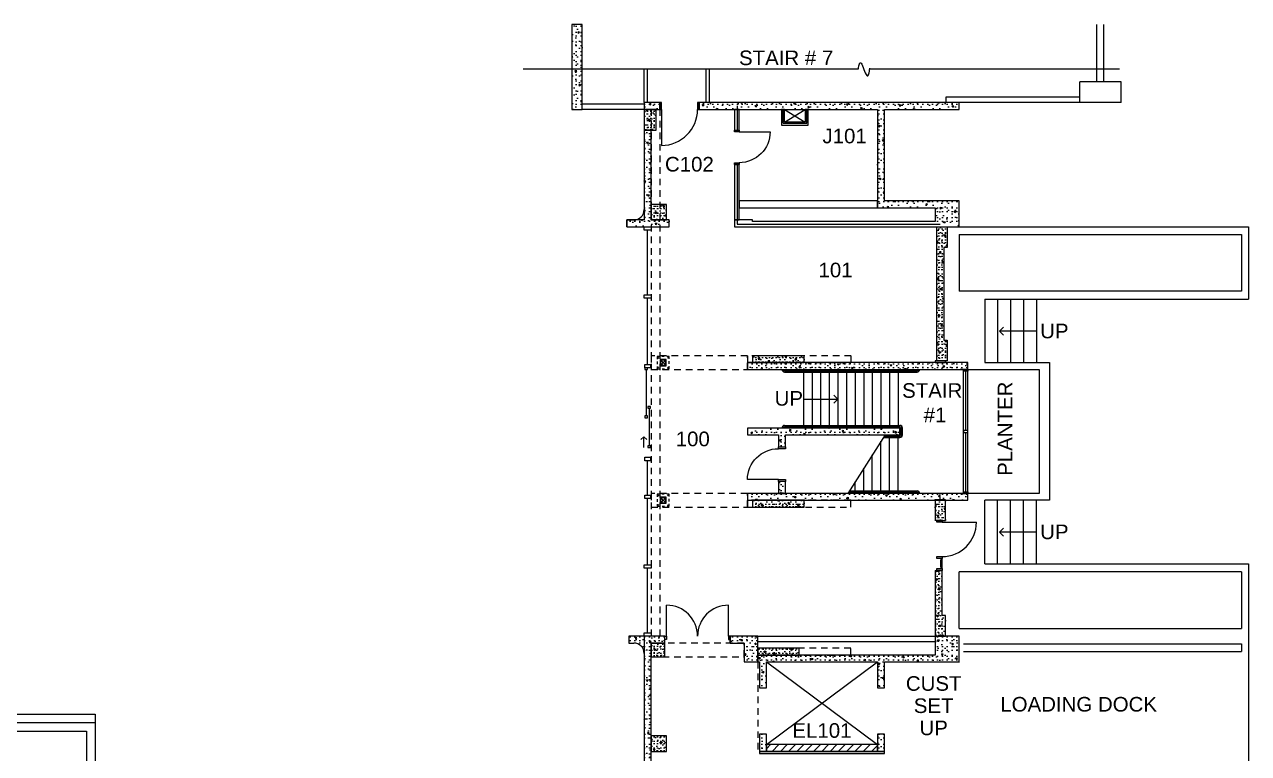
# Model space of a CAD drawing. Header units: inches. Extents: x -627 to 1864, y -404 to 1367.
# Drawn here: x 442 to 1864, y 519 to 1367 of the extents above; entities that cross this region are included whole.
import ezdxf

# ---------------------------------------------------------------- set-up
doc = ezdxf.new("R2010")
doc.units = ezdxf.units.IN
doc.header["$MEASUREMENT"] = 0
doc.linetypes.add('DASHED 2', pattern=[13.44, 7.68, -5.76])
doc.linetypes.add('HIDDEN', pattern=[5.76, 2.88, -2.88])
for name, color, linetype in [('A-DOOR', 4, 'Continuous'), ('A-FILL-RATINGS', 7, 'Continuous'), ('A-GLAZ', 3, 'Continuous'), ('A-PFLR-HRAL', 4, 'Continuous'), ('A-PFLR-NOTE', 3, 'Continuous'), ('A-PFLR-STRS', 4, 'Continuous'), ('A-ROOF-OTLN', 6, 'Continuous'), ('A-WALL', 5, 'Continuous'), ('A-WALL-JAMB', 6, 'Continuous'), ('A-WALL-PATT', 1, 'Continuous'), ('S-COLS', 6, 'Continuous')]:
    doc.layers.add(name, color=color, linetype=linetype)
doc.styles.add('Arial', font='ARIAL.TTF')
doc.linetypes.add('2 HR RATED', pattern='A,0,[2,BI-11.Shx,S=0.091429,R=0,X=0,Y=0],-14.4,0', length=14.4)
pattern_1 = [(45, (0, 0), (-14.4655, 14.4655), [1.9685, -9.84252]), (45, (-3.057, 11.409), (-14.4655, 14.4655), [1.9685, -9.84252]), (105, (0, 0), (19.76023, 5.29474), [1.9685, -9.84252]), (105, (8.352, 8.352), (19.76023, 5.29474), [1.9685, -9.84252]), (165, (1.392, 1.392), (5.29474, 19.76023), [1.9685, -9.84252]), (165, (9.744, 9.744), (5.29474, 19.76023), [1.9685, -9.84252]), (45, (-1.392, 1.392), (-2.783885, 2.783885), [0, -3.937008, 0, -5.905512]), (90, (-3e-16, 2.784), (-3.937008, 0), [0, -2.952756, 0, -4.92126])]
pattern_2 = [(45, (0, 0), (-20.8303, 20.8303), [1.84252, -15.16535]), (45, (-4.402, 16.428), (-20.8303, 20.8303), [1.84252, -15.16535]), (105, (0, 0), (28.45473, 7.62442), [1.84252, -15.16535]), (105, (12.026, 12.026), (28.45473, 7.62442), [1.84252, -15.16535]), (165, (1.303, 1.303), (7.62442, 28.45473), [1.84252, -15.16535]), (165, (13.33, 13.33), (7.62442, 28.45473), [1.84252, -15.16535]), (45, (-2.0044, 2.0044), (-4.008794, 4.008794), [0, -5.669291, 0, -8.503937]), (90, (-3e-16, 4.009), (-5.669291, 0), [0, -4.251969, 0, -7.086614])]
pattern_3 = [(45, (0, 0), (-6.681324, 6.681324), []), (45, (-1.336, 1.336), (-6.681324, 6.681324), []), (45, (-2.673, 2.673), (-6.681324, 6.681324), [])]

# ---------------------------------------------------------------- blocks, each defined once
blk = doc.blocks.new('D1 Metal_236')
at = {"color": 0, "linetype": 'ByBlock'}
for p, q in [((18, 0), (18, 36)), ((-18, 0), (-20, 0)), ((-20, 0), (-20, -5.25)), ((-18, -5.25), (-18, 0)), ((20, 0), (18, 0)), ((18, 0), (18, -5.25)), ((20, -5.25), (20, 0)), ((-20, -5.25), (-18, -5.25)), ((18, -5.25), (20, -5.25))]:
    blk.add_line(p, q, dxfattribs=at)
blk.add_arc((18, 0), 36, 90, 180, dxfattribs=at)
blk = doc.blocks.new('D2 Metal_370')
at = {"color": 0, "linetype": 'ByBlock'}
for p, q in [((-36, 0), (-36, 36)), ((36, 0), (36, 36)), ((-38, 0), (-36, 0)), ((-38, -4), (-38, 0)), ((-36, 0), (-36, -4)), ((38, 0), (36, 0)), ((36, 0), (36, -4)), ((38, -4), (38, 0)), ((-36, -4), (-38, -4)), ((36, -4), (38, -4))]:
    blk.add_line(p, q, dxfattribs=at)
for centre, start, end in [((-36, 0), 0, 90), ((36, 0), 90, 180)]:
    blk.add_arc(centre, 36, start, end, dxfattribs=at)
blk = doc.blocks.new('D1 Metal_235')
at = {"color": 0, "linetype": 'ByBlock'}
for p, q in [((21, 0), (21, 42)), ((-21, 0), (-23, 0)), ((-23, 0), (-23, -8)), ((-21, -8), (-21, 0)), ((23, 0), (21, 0)), ((21, 0), (21, -8)), ((23, -8), (23, 0)), ((-23, -8), (-21, -8)), ((21, -8), (23, -8))]:
    blk.add_line(p, q, dxfattribs=at)
blk.add_arc((21, 0), 42, 90, 180, dxfattribs=at)
blk = doc.blocks.new('D1 Metal_343')
at = {"color": 0, "linetype": 'ByBlock'}
for p, q in [((18, 0), (18, 36)), ((-18, 0), (-20, 0)), ((-20, 0), (-20, -8)), ((-18, -8), (-18, 0)), ((20, 0), (18, 0)), ((18, 0), (18, -8)), ((20, -8), (20, 0)), ((-20, -8), (-18, -8)), ((18, -8), (20, -8))]:
    blk.add_line(p, q, dxfattribs=at)
blk.add_arc((18, 0), 36, 90, 180, dxfattribs=at)

msp = doc.modelspace()

# ---------------------------------------------------------------- hatches: boundary and pattern name
at = {"layer": 'A-WALL-PATT'}
h = msp.add_hatch(dxfattribs=at)
h.set_pattern_fill('LIGHTWEIGHT_CONCRETE', color=256, style=0, pattern_type=2)
h.set_pattern_definition(pattern_2)
h.paths.add_polyline_path([(1089.7, 1267.8), (1089.7, 1366.5), (1077.7, 1366.5), (1077.7, 1267.8)], flags=0)
h = msp.add_hatch(dxfattribs=at)
h.set_pattern_fill('LIGHTWEIGHT_CONCRETE', color=256, style=0, pattern_type=2)
h.set_pattern_definition(pattern_2)
h.paths.add_polyline_path([(1161.7, 1267.8), (1179.7, 1267.8), (1179.7, 1275.8), (1161.7, 1275.8)], flags=0)
h = msp.add_hatch(dxfattribs=at)
h.set_pattern_fill('STRUCTURAL_CONCRETE', color=256, style=0, pattern_type=2)
h.set_pattern_definition(pattern_1)
h.paths.add_polyline_path([(1175.7, 1267.8), (1161.7, 1267.8), (1161.7, 1243.8), (1175.7, 1243.8)], flags=0)
h = msp.add_hatch(dxfattribs=at)
h.set_pattern_fill('LIGHTWEIGHT_CONCRETE', color=256, style=0, pattern_type=2)
h.set_pattern_definition(pattern_2)
h.paths.add_polyline_path([(1225.7, 1267.8), (1527.7, 1267.8), (1527.7, 1275.8), (1225.7, 1275.8)], flags=0)
h = msp.add_hatch(dxfattribs=at)
h.set_pattern_fill('LIGHTWEIGHT_CONCRETE', color=256, style=0, pattern_type=2)
h.set_pattern_definition(pattern_2)
h.paths.add_polyline_path([(1432.7, 1267.8), (1432.7, 1153.3), (1440.7, 1161.3), (1440.7, 1267.8)], flags=0)
h = msp.add_hatch(dxfattribs=at)
h.set_pattern_fill('LIGHTWEIGHT_CONCRETE', color=256, style=0, pattern_type=2)
h.set_pattern_definition(pattern_2)
h.paths.add_polyline_path([(1169.7, 1139.3), (1169.7, 1243.8), (1161.7, 1243.8), (1161.7, 1139.3)], flags=0)
h = msp.add_hatch(dxfattribs=at)
h.set_pattern_fill('STRUCTURAL_CONCRETE', color=256, style=0, pattern_type=2)
h.set_pattern_definition(pattern_1)
h.paths.add_polyline_path([(1169.7, 1157.3), (1169.7, 1139.3), (1187.7, 1139.3), (1187.7, 1157.3)], flags=0)
h = msp.add_hatch(dxfattribs=at)
h.set_pattern_fill('LIGHTWEIGHT_CONCRETE', color=256, style=0, pattern_type=2)
h.set_pattern_definition(pattern_2)
h.paths.add_polyline_path([(1432.7, 1153.3), (1499.7, 1153.3), (1527.7, 1161.3), (1440.7, 1161.3)], flags=0)
h = msp.add_hatch(dxfattribs=at)
h.set_pattern_fill('LIGHTWEIGHT_CONCRETE', color=256, style=0, pattern_type=2)
h.set_pattern_definition(pattern_2)
h.paths.add_polyline_path([(1499.7, 1153.3), (1499.7, 1137.3), (1527.7, 1131.3), (1527.7, 1161.3)], flags=0)
h = msp.add_hatch(dxfattribs=at)
h.set_pattern_fill('LIGHTWEIGHT_CONCRETE', color=256, style=0, pattern_type=2)
h.set_pattern_definition(pattern_2)
h.paths.add_polyline_path([(1141.7, 1131.3), (1169.7, 1131.3), (1169.7, 1139.3), (1141.7, 1139.3)], flags=0)
h = msp.add_hatch(dxfattribs=at)
h.set_pattern_fill('LIGHTWEIGHT_CONCRETE', color=256, style=0, pattern_type=2)
h.set_pattern_definition(pattern_2)
h.paths.add_polyline_path([(1169.7, 1131.3), (1190.7, 1131.3), (1190.7, 1139.3), (1169.7, 1139.3)], flags=0)
h = msp.add_hatch(dxfattribs=at)
h.set_pattern_fill('STRUCTURAL_CONCRETE', color=256, style=0, pattern_type=2)
h.set_pattern_definition(pattern_1)
h.paths.add_polyline_path([(1501.7, 1131.3), (1501.7, 975.3), (1513.7, 975.3), (1513.7, 998.5), (1509.7, 999.3), (1509.7, 1107.3), (1513.7, 1107.3), (1513.7, 1131.3)], flags=0)
h = msp.add_hatch(dxfattribs=at)
h.set_pattern_fill('STRUCTURAL_CONCRETE', color=256, style=0, pattern_type=2)
h.set_pattern_definition(pattern_1)
h.paths.add_polyline_path([(1287.7, 973.3), (1347.7, 973.3), (1347.7, 981.3), (1287.7, 981.3)], flags=0)
h = msp.add_hatch(dxfattribs=at)
h.set_pattern_fill('LIGHTWEIGHT_CONCRETE', color=256, style=0, pattern_type=2)
h.set_pattern_definition(pattern_2)
h.paths.add_polyline_path([(1281.7, 965.3), (1537.7, 965.3), (1537.7, 973.3), (1281.7, 973.3)], flags=0)
h = msp.add_hatch(dxfattribs=at)
h.set_pattern_fill('LIGHTWEIGHT_CONCRETE', color=256, style=0, pattern_type=2)
h.set_pattern_definition(pattern_2)
h.paths.add_polyline_path([(1281.7, 889.3), (1458.7, 889.3), (1458.7, 897.3), (1281.7, 897.3)], flags=0)
h = msp.add_hatch(dxfattribs=at)
h.set_pattern_fill('LIGHTWEIGHT_CONCRETE', color=256, style=0, pattern_type=2)
h.set_pattern_definition(pattern_2)
h.paths.add_polyline_path([(1325.7, 889.3), (1317.7, 889.3), (1317.7, 875.3), (1325.7, 875.3)], flags=0)
h = msp.add_hatch(dxfattribs=at)
h.set_pattern_fill('LIGHTWEIGHT_CONCRETE', color=256, style=0, pattern_type=2)
h.set_pattern_definition(pattern_2)
h.paths.add_polyline_path([(1325.7, 835.4), (1317.7, 835.4), (1317.7, 821.3), (1325.7, 821.3)], flags=0)
h = msp.add_hatch(dxfattribs=at)
h.set_pattern_fill('LIGHTWEIGHT_CONCRETE', color=256, style=0, pattern_type=2)
h.set_pattern_definition(pattern_2)
h.paths.add_polyline_path([(1281.7, 813.3), (1537.7, 813.3), (1537.7, 821.3), (1281.7, 821.3)], flags=0)
h = msp.add_hatch(dxfattribs=at)
h.set_pattern_fill('STRUCTURAL_CONCRETE', color=256, style=0, pattern_type=2)
h.set_pattern_definition(pattern_1)
h.paths.add_polyline_path([(1287.7, 805.3), (1347.7, 805.3), (1347.7, 813.3), (1287.7, 813.3)], flags=0)
h = msp.add_hatch(dxfattribs=at)
h.set_pattern_fill('STRUCTURAL_CONCRETE', color=256, style=0, pattern_type=2)
h.set_pattern_definition(pattern_1)
h.paths.add_polyline_path([(1499.7, 813.8), (1499.7, 789.8), (1507.7, 789.8), (1511.7, 789.8), (1511.7, 813.8)], flags=0)
h = msp.add_hatch(dxfattribs=at)
h.set_pattern_fill('STRUCTURAL_CONCRETE', color=256, style=0, pattern_type=2)
h.set_pattern_definition(pattern_1)
h.paths.add_polyline_path([(1499.7, 731.8), (1499.7, 655.3), (1511.7, 655.3), (1511.7, 678.5), (1507.7, 679.3), (1507.7, 731.8)], flags=0)
h = msp.add_hatch(dxfattribs=at)
h.set_pattern_fill('LIGHTWEIGHT_CONCRETE', color=256, style=0, pattern_type=2)
h.set_pattern_definition(pattern_2)
h.paths.add_polyline_path([(1161.7, 635.3, 0.414214), (1149.7, 647.3), (1143.7, 647.3), (1143.7, 655.3), (1161.7, 655.3)], flags=0)
h = msp.add_hatch(dxfattribs=at)
h.set_pattern_fill('LIGHTWEIGHT_CONCRETE', color=256, style=0, pattern_type=2)
h.set_pattern_definition(pattern_2)
h.paths.add_polyline_path([(1161.7, 452.5), (1169.7, 452.5), (1169.7, 647.3), (1161.7, 655.3)], flags=0)
h = msp.add_hatch(dxfattribs=at)
h.set_pattern_fill('LIGHTWEIGHT_CONCRETE', color=256, style=0, pattern_type=2)
h.set_pattern_definition(pattern_2)
h.paths.add_polyline_path([(1169.7, 647.3), (1185.7, 647.3), (1185.7, 655.3), (1161.7, 655.3)], flags=0)
h = msp.add_hatch(dxfattribs=at)
h.set_pattern_fill('LIGHTWEIGHT_CONCRETE', color=256, style=0, pattern_type=2)
h.set_pattern_definition(pattern_2)
h.paths.add_polyline_path([(1261.7, 647.3), (1277.7, 647.3), (1293.7, 655.3), (1261.7, 655.3)], flags=0)
h = msp.add_hatch(dxfattribs=at)
h.set_pattern_fill('LIGHTWEIGHT_CONCRETE', color=256, style=0, pattern_type=2)
h.set_pattern_definition(pattern_2)
h.paths.add_polyline_path([(1277.7, 647.3), (1277.7, 625.3), (1293.7, 625.3), (1293.7, 655.3)], flags=0)
h = msp.add_hatch(dxfattribs=at)
h.set_pattern_fill('LIGHTWEIGHT_CONCRETE', color=256, style=0, pattern_type=2)
h.set_pattern_definition(pattern_2)
h.paths.add_polyline_path([(1499.7, 655.3), (1499.7, 633.3), (1527.7, 625.3), (1527.7, 655.3)], flags=0)
h = msp.add_hatch(dxfattribs=at)
h.set_pattern_fill('STRUCTURAL_CONCRETE', color=256, style=0, pattern_type=2)
h.set_pattern_definition(pattern_1)
h.paths.add_polyline_path([(1169.7, 647.3), (1169.7, 631.3), (1185.7, 631.3), (1185.7, 647.3)], flags=0)
h = msp.add_hatch(dxfattribs=at)
h.set_pattern_fill('STRUCTURAL_CONCRETE', color=256, style=0, pattern_type=2)
h.set_pattern_definition(pattern_1)
h.paths.add_polyline_path([(1293.7, 633.3), (1341.7, 633.3), (1341.7, 641.3), (1293.7, 641.3)], flags=0)
h = msp.add_hatch(dxfattribs=at)
h.set_pattern_fill('LIGHTWEIGHT_CONCRETE', color=256, style=0, pattern_type=2)
h.set_pattern_definition(pattern_2)
h.paths.add_polyline_path([(1293.7, 625.3), (1527.7, 625.3), (1499.7, 633.3), (1293.7, 633.3)], flags=0)
h = msp.add_hatch(dxfattribs=at)
h.set_pattern_fill('LIGHTWEIGHT_CONCRETE', color=256, style=0, pattern_type=2)
h.set_pattern_definition(pattern_2)
h.paths.add_polyline_path([(1295.7, 625.3), (1295.7, 595.3), (1303.7, 595.3), (1303.7, 625.3)], flags=0)
h = msp.add_hatch(dxfattribs=at)
h.set_pattern_fill('LIGHTWEIGHT_CONCRETE', color=256, style=0, pattern_type=2)
h.set_pattern_definition(pattern_2)
h.paths.add_polyline_path([(1440.7, 595.3), (1440.7, 625.3), (1432.7, 625.3), (1432.7, 595.3)], flags=0)
h = msp.add_hatch(dxfattribs=at)
h.set_pattern_fill('LIGHTWEIGHT_CONCRETE', color=256, style=0, pattern_type=2)
h.set_pattern_definition(pattern_2)
h.paths.add_polyline_path([(1295.7, 541.3), (1295.7, 521.3), (1303.7, 521.3), (1303.7, 541.3)], flags=0)
h = msp.add_hatch(dxfattribs=at)
h.set_pattern_fill('LIGHTWEIGHT_CONCRETE', color=256, style=0, pattern_type=2)
h.set_pattern_definition(pattern_2)
h.paths.add_polyline_path([(1440.7, 521.3), (1440.7, 541.3), (1432.7, 541.3), (1432.7, 521.3)], flags=0)
h = msp.add_hatch(dxfattribs=at)
h.set_pattern_fill('STRUCTURAL_CONCRETE', color=256, style=0, pattern_type=2)
h.set_pattern_definition(pattern_1)
h.paths.add_polyline_path([(1169.7, 539.3), (1169.7, 521.3), (1187.7, 521.3), (1187.7, 539.3)], flags=0)
h = msp.add_hatch(dxfattribs=at)
h.set_pattern_fill('MASONRY_BLOCK', color=256, style=0, pattern_type=2)
h.set_pattern_definition([(45, (0, 0), (-4.810553, 4.810553), [])])
h.paths.add_polyline_path([(1303.7, 521.3), (1432.7, 521.3), (1432.7, 529.3), (1303.7, 529.3)], flags=0)
at = {"layer": 'S-COLS'}
h = msp.add_hatch(dxfattribs=at)
h.set_pattern_fill('ALUMINUM', color=256, style=0, pattern_type=2)
h.set_pattern_definition(pattern_3)
h.paths.add_polyline_path([(1187.2, 969.8), (1187.2, 976.8), (1180.2, 976.8), (1180.2, 969.8)], flags=0)
h.paths.add_polyline_path([(1186.7, 970.3), (1180.7, 970.3), (1180.7, 976.3), (1186.7, 976.3)], flags=0)
h = msp.add_hatch(dxfattribs=at)
h.set_pattern_fill('ALUMINUM', color=256, style=0, pattern_type=2)
h.set_pattern_definition(pattern_3)
h.paths.add_polyline_path([(1187.2, 809.8), (1187.2, 816.8), (1180.2, 816.8), (1180.2, 809.8)], flags=0)
h.paths.add_polyline_path([(1186.7, 810.3), (1180.7, 810.3), (1180.7, 816.3), (1186.7, 816.3)], flags=0)

# ---------------------------------------------------------------- linework, layer by layer
at = {"linetype": 'Continuous'}
for p, q in [((1303.7, 625.3), (1432.7, 529.3)), ((1303.7, 529.3), (1432.7, 625.3))]:
    msp.add_line(p, q, dxfattribs=at)
at = {"layer": 'A-DOOR', "linetype": 'ByBlock'}
msp.add_line((1507.7, 787.8), (1547.7, 787.8), dxfattribs=at)
at = {"layer": 'A-DOOR', "linetype": 'Continuous'}
msp.add_line((1261.7, 647.3), (1261.7, 655.3), dxfattribs=at)
at = {"layer": 'A-DOOR', "linetype": 'ByBlock'}
msp.add_arc((1507.7, 787.8), 40, 270, 0, dxfattribs=at)
at = {"layer": 'A-FILL-RATINGS', "linetype": '2 HR RATED'}
msp.add_line((1505.7, 813.3), (1505.7, 817.3), dxfattribs=at)
at = {"layer": 'A-GLAZ', "linetype": 'Continuous'}
for p, q in [((1165.7, 1052.3), (1165.7, 1127.3)), ((1165.7, 971.3), (1165.7, 1048.3)), ((1164, 965.2), (1164, 911.3)), ((1532.7, 823.3), (1532.7, 963.3)), ((1535.4, 894.3), (1535.4, 963.3)), ((1537.7, 823.3), (1537.7, 963.3)), ((1167.5, 920.3), (1167.5, 876.6)), ((1535.4, 823.3), (1535.4, 892.3)), ((1165.7, 819.3), (1165.7, 859.3)), ((1165.7, 738.3), (1165.7, 815.3)), ((1165.7, 659.3), (1165.7, 734.3))]:
    msp.add_line(p, q, dxfattribs=at)
at = {"layer": 'A-GLAZ', "linetype": 'ByBlock'}
for p, q in [((1506.2, 735.8), (1506.2, 743.8)), ((1507, 743.8), (1507, 735.8)), ((1507.7, 735.8), (1507.7, 743.8))]:
    msp.add_line(p, q, dxfattribs=at)
at = {"layer": 'A-PFLR-HRAL', "linetype": 'Continuous'}
for p, q in [((1324.8, 963.8), (1478.7, 963.8)), ((1324.8, 962.3), (1478.7, 962.3)), ((1324.8, 900.3), (1458.7, 900.3)), ((1324.8, 898.8), (1458.7, 898.8)), ((1460.2, 889.3), (1460.2, 897.3)), ((1461.7, 889.3), (1461.7, 897.3)), ((1439.6, 886.3), (1458.7, 886.3)), ((1440.5, 887.8), (1458.7, 887.8)), ((1399.2, 822.8), (1478.7, 822.8)), ((1400.1, 824.3), (1478.7, 824.3))]:
    msp.add_line(p, q, dxfattribs=at)
for centre, radius, start, end in [((1324.8, 965.4), 3, 180, 270), ((1324.8, 965.4), 1.5, 180, 270), ((1478.7, 965.4), 3, 270, 0), ((1478.7, 965.4), 1.5, 270, 0), ((1324.8, 897.3), 3, 90, 180), ((1324.8, 897.3), 1.5, 90, 180), ((1458.7, 897.3), 3, 0, 90), ((1458.7, 897.3), 1.5, 0, 90), ((1458.7, 889.3), 1.5, 270, 0), ((1458.7, 889.3), 3, 270, 0), ((1478.7, 821.3), 3, 0, 90), ((1478.7, 821.3), 1.5, 0, 90)]:
    msp.add_arc(centre, radius, start, end, dxfattribs=at)
at = {"layer": 'A-PFLR-NOTE', "linetype": 'Continuous'}
for p, q in [((1574.4, 1009.8), (1579, 1014.5)), ((1617.3, 1009.8), (1574.4, 1009.8)), ((1574.4, 1009.8), (1579, 1005.2)), ((1346.7, 930.8), (1386.7, 930.8)), ((1386.7, 930.8), (1382.1, 935.5)), ((1386.7, 930.8), (1382.1, 926.2)), ((1161.3, 887.2), (1157.9, 883.9)), ((1161.3, 874.5), (1161.3, 887.2)), ((1161.3, 887.2), (1164.6, 883.9)), ((1574.4, 776.3), (1579, 781)), ((1617.3, 776.3), (1574.4, 776.3)), ((1574.4, 776.3), (1579, 771.7))]:
    msp.add_line(p, q, dxfattribs=at)
at = {"layer": 'A-PFLR-STRS', "linetype": 'Continuous'}
for p, q in [((1557.3, 1047.3), (1557.3, 973.3)), ((1572.3, 1047.3), (1572.3, 973.3)), ((1587.3, 1047.3), (1587.3, 973.3)), ((1602.3, 1047.3), (1602.3, 973.3)), ((1617.3, 1047.3), (1617.3, 973.3)), ((1346.7, 965.3), (1346.7, 897.3)), ((1356.7, 965.3), (1356.7, 897.3)), ((1366.7, 965.3), (1366.7, 897.3)), ((1376.7, 965.3), (1376.7, 897.3)), ((1386.7, 965.3), (1386.7, 897.3)), ((1396.7, 965.3), (1396.7, 897.3)), ((1406.7, 965.3), (1406.7, 897.3)), ((1416.7, 965.3), (1416.7, 897.3)), ((1426.7, 965.3), (1426.7, 897.3)), ((1436.7, 965.3), (1436.7, 897.3)), ((1446.7, 965.3), (1446.7, 897.3)), ((1456.7, 965.3), (1456.7, 897.3)), ((1441.5, 889.3), (1398.2, 821.3)), ((1436.7, 821.3), (1436.7, 881.9)), ((1446.7, 821.3), (1446.7, 889.3)), ((1456.7, 821.3), (1456.7, 889.3)), ((1426.7, 821.3), (1426.7, 866.2)), ((1416.7, 821.3), (1416.7, 850.5)), ((1406.7, 821.3), (1406.7, 834.8)), ((1557.3, 739.3), (1557.3, 813.3)), ((1572.3, 739.3), (1572.3, 813.3)), ((1587.3, 739.3), (1587.3, 813.3)), ((1602.3, 739.3), (1602.3, 813.3)), ((1617.3, 739.3), (1617.3, 813.3))]:
    msp.add_line(p, q, dxfattribs=at)
at = {"layer": 'A-ROOF-OTLN', "linetype": 'DASHED 2'}
for p, q in [((1169.7, 1267.8), (1169.7, 655.3)), ((1179.7, 1267.8), (1179.7, 655.3)), ((1281.7, 981.3), (1169.7, 981.3)), ((1402.1, 981.3), (1281.7, 981.3)), ((1402.1, 973.3), (1402.1, 981.3)), ((1169.7, 965.3), (1281.7, 965.3)), ((1281.7, 821.3), (1169.7, 821.3)), ((1401.7, 805.3), (1401.7, 813.3)), ((1169.7, 805.3), (1281.7, 805.3)), ((1281.7, 805.3), (1401.7, 805.3)), ((1277.7, 647.3), (1169.7, 647.3)), ((1401.7, 641.3), (1293.7, 641.3)), ((1401.7, 633.3), (1401.7, 641.3)), ((1169.7, 631.3), (1277.7, 631.3)), ((1293.7, 625.3), (1293.7, 518.8))]:
    msp.add_line(p, q, dxfattribs=at)
at = {"layer": 'A-WALL', "linetype": 'Continuous'}
for p, q in [((1089.7, 1366.5), (1077.7, 1366.5)), ((1077.7, 1366.5), (1077.7, 1267.8)), ((1089.7, 1267.8), (1089.7, 1366.5)), ((1687.7, 1299.8), (1687.7, 1366.5)), ((1695.7, 1299.8), (1695.7, 1366.5)), ((1021, 1315.1), (1410.5, 1315.1)), ((1161.7, 1275.8), (1161.7, 1315.1)), ((1165.7, 1275.8), (1165.7, 1315.1)), ((1233.7, 1275.8), (1233.7, 1315.1)), ((1237.7, 1275.8), (1237.7, 1315.1)), ((1423.7, 1315.1), (1713.8, 1315.1)), ((1667.7, 1275.8), (1667.7, 1299.8)), ((1715.7, 1299.8), (1667.7, 1299.8)), ((1715.7, 1275.8), (1715.7, 1299.8)), ((1667.7, 1281.8), (1512.3, 1281.8)), ((1512.3, 1281.8), (1512.3, 1275.8)), ((1077.7, 1267.8), (1089.7, 1267.8)), ((1161.7, 1273.8), (1089.7, 1273.8)), ((1161.7, 1267.8), (1089.7, 1267.8)), ((1179.7, 1275.8), (1161.7, 1275.8)), ((1161.7, 1275.8), (1161.7, 1267.8)), ((1161.7, 1267.8), (1179.7, 1267.8)), ((1179.7, 1275.8), (1179.7, 1267.8)), ((1179.7, 1267.8), (1179.7, 1275.8)), ((1527.7, 1275.8), (1225.7, 1275.8)), ((1225.7, 1275.8), (1225.7, 1267.8)), ((1225.7, 1267.8), (1225.7, 1275.8)), ((1225.7, 1267.8), (1432.7, 1267.8)), ((1272, 1267.8), (1266.7, 1267.8)), ((1266.7, 1267.8), (1266.7, 1243.8)), ((1272, 1243.8), (1272, 1267.8)), ((1321.2, 1267.8), (1321.2, 1249.3)), ((1324.7, 1267.8), (1321.2, 1267.8)), ((1324.7, 1252.8), (1324.7, 1267.8)), ((1324.7, 1267.8), (1348.7, 1252.8)), ((1324.7, 1252.8), (1348.7, 1267.8)), ((1352.2, 1267.8), (1348.7, 1267.8)), ((1348.7, 1267.8), (1348.7, 1252.8)), ((1352.2, 1249.3), (1352.2, 1267.8)), ((1432.7, 1267.8), (1432.7, 1153.3)), ((1440.7, 1267.8), (1527.7, 1267.8)), ((1440.7, 1161.3), (1440.7, 1267.8)), ((1667.7, 1275.8), (1527.7, 1275.8)), ((1527.7, 1267.8), (1527.7, 1275.8)), ((1715.7, 1275.8), (1667.7, 1275.8)), ((1348.7, 1252.8), (1324.7, 1252.8)), ((1169.7, 1243.8), (1161.7, 1243.8)), ((1161.7, 1243.8), (1161.7, 1139.3)), ((1169.7, 1139.3), (1169.7, 1243.8)), ((1266.7, 1243.8), (1272, 1243.8)), ((1321.2, 1249.3), (1352.2, 1249.3)), ((1266.7, 1203.8), (1272, 1203.8)), ((1266.7, 1203.8), (1266.7, 1139.3)), ((1272, 1139.3), (1272, 1203.8)), ((1432.7, 1161.3), (1272, 1161.3)), ((1272, 1161.3), (1272, 1153.3)), ((1272, 1153.3), (1432.7, 1153.3)), ((1432.7, 1153.3), (1432.7, 1161.3)), ((1432.7, 1153.3), (1499.7, 1153.3)), ((1527.7, 1161.3), (1440.7, 1161.3)), ((1499.7, 1153.3), (1499.7, 1137.3)), ((1527.7, 1131.3), (1527.7, 1161.3)), ((1161.7, 1139.3), (1141.7, 1139.3)), ((1141.7, 1139.3), (1141.7, 1131.3)), ((1141.7, 1139.3), (1149.7, 1139.3)), ((1141.7, 1131.3), (1141.7, 1139.3)), ((1190.7, 1139.3), (1169.7, 1139.3)), ((1190.7, 1131.3), (1190.7, 1139.3)), ((1266.7, 1139.3), (1272, 1139.3)), ((1287.7, 1139.3), (1266.7, 1139.3)), ((1266.7, 1139.3), (1266.7, 1131.3)), ((1287.7, 1137.3), (1287.7, 1139.3)), ((1141.7, 1131.3), (1169.7, 1131.3)), ((1161.7, 1131.3), (1169.7, 1131.3)), ((1169.7, 1131.3), (1190.7, 1131.3)), ((1266.7, 1131.3), (1287.7, 1131.3)), ((1499.7, 1137.3), (1287.7, 1137.3)), ((1287.7, 1131.3), (1527.7, 1131.3)), ((1523.3, 1131.3), (1863.7, 1131.3)), ((1863.7, 1131.3), (1863.7, 1047.3)), ((1527.7, 1122.3), (1527.7, 1056.3)), ((1527.7, 1122.3), (1855.7, 1122.3)), ((1855.7, 1122.3), (1855.7, 1056.3)), ((1855.7, 1056.3), (1527.7, 1056.3)), ((1557.3, 1047.3), (1863.7, 1047.3)), ((1537.7, 973.3), (1281.7, 973.3)), ((1281.7, 973.3), (1281.7, 965.3)), ((1499.7, 975.3), (1499.7, 973.3)), ((1511.7, 975.3), (1499.7, 975.3)), ((1499.7, 973.3), (1511.7, 973.3)), ((1511.7, 973.3), (1511.7, 975.3)), ((1537.7, 965.3), (1537.7, 973.3)), ((1557.3, 973.3), (1632.7, 973.3)), ((1632.7, 973.3), (1632.7, 813.3)), ((1281.7, 965.3), (1537.7, 965.3)), ((1537.7, 965.3), (1528.7, 965.3)), ((1537.7, 965.3), (1620.7, 965.3)), ((1620.7, 965.3), (1620.7, 821.3)), ((1458.7, 897.3), (1281.7, 897.3)), ((1281.7, 897.3), (1281.7, 889.3)), ((1458.7, 889.3), (1458.7, 897.3)), ((1281.7, 889.3), (1317.7, 889.3)), ((1317.7, 889.3), (1317.7, 875.3)), ((1325.7, 889.3), (1458.7, 889.3)), ((1325.7, 875.3), (1325.7, 889.3)), ((1317.7, 875.3), (1325.7, 875.3)), ((1317.7, 835.4), (1325.7, 835.4)), ((1317.7, 835.4), (1317.7, 821.3)), ((1325.7, 821.3), (1325.7, 835.4)), ((1537.7, 821.3), (1281.7, 821.3)), ((1281.7, 821.3), (1281.7, 813.3)), ((1281.7, 813.3), (1537.7, 813.3)), ((1317.7, 821.3), (1325.7, 821.3)), ((1528.7, 821.3), (1537.7, 821.3)), ((1537.7, 813.3), (1537.7, 821.3)), ((1620.7, 821.3), (1537.7, 821.3)), ((1632.7, 813.3), (1557.3, 813.3)), ((1507.7, 789.8), (1499.7, 789.8)), ((1499.7, 731.8), (1507.7, 731.8)), ((1527.7, 664.3), (1527.7, 730.3)), ((1855.7, 730.3), (1527.7, 730.3)), ((1557.3, 739.3), (1863.7, 739.3)), ((1855.7, 730.3), (1855.7, 664.3)), ((1863.7, 739.3), (1863.7, 70.8)), ((1143.7, 655.3), (1143.7, 647.3)), ((1169.7, 655.3), (1143.7, 655.3)), ((1161.7, 655.3), (1161.7, 452.5)), ((1185.7, 655.3), (1161.7, 655.3)), ((1185.7, 647.3), (1185.7, 655.3)), ((1293.7, 655.3), (1261.7, 655.3)), ((1261.7, 655.3), (1261.7, 647.3)), ((1290.7, 655.3), (1500.7, 655.3)), ((1293.7, 625.3), (1293.7, 655.3)), ((1499.7, 655.3), (1499.7, 633.3)), ((1527.7, 655.3), (1499.7, 655.3)), ((1527.7, 664.3), (1855.7, 664.3)), ((1527.7, 625.3), (1527.7, 655.3)), ((1143.7, 647.3), (1149.7, 647.3)), ((1169.7, 452.5), (1169.7, 647.3)), ((1169.7, 647.3), (1185.7, 647.3)), ((1261.7, 647.3), (1277.7, 647.3)), ((1277.7, 647.3), (1277.7, 625.3)), ((1293.7, 649.3), (1500.7, 649.3)), ((1532.7, 646.3), (1855.7, 646.3)), ((1855.7, 646.3), (1855.7, 637.3)), ((1499.7, 633.3), (1293.7, 633.3)), ((1293.7, 633.3), (1293.7, 625.3)), ((1532.7, 637.3), (1855.7, 637.3)), ((1277.7, 625.3), (1293.7, 625.3)), ((1293.7, 625.3), (1295.7, 625.3)), ((1295.7, 625.3), (1295.7, 595.3)), ((1303.7, 625.3), (1432.7, 625.3)), ((1303.7, 595.3), (1303.7, 625.3)), ((1432.7, 625.3), (1432.7, 595.3)), ((1440.7, 625.3), (1527.7, 625.3)), ((1440.7, 595.3), (1440.7, 625.3)), ((1295.7, 595.3), (1303.7, 595.3)), ((1432.7, 595.3), (1440.7, 595.3)), ((217.7, 564.8), (523.7, 564.8)), ((217.7, 554.8), (523.7, 554.8)), ((523.7, 564.8), (523.7, 474)), ((227.8, 544.8), (513.7, 544.8)), ((513.7, 544.8), (513.7, 470.7)), ((1295.7, 541.3), (1295.7, 521.3)), ((1303.7, 541.3), (1295.7, 541.3)), ((1303.7, 521.3), (1303.7, 541.3)), ((1440.7, 541.3), (1432.7, 541.3)), ((1432.7, 541.3), (1432.7, 521.3)), ((1440.7, 521.3), (1440.7, 541.3)), ((1432.7, 529.3), (1303.7, 529.3)), ((1303.7, 529.3), (1303.7, 521.3)), ((1432.7, 521.3), (1432.7, 529.3)), ((1440.7, 521.3), (1295.7, 521.3)), ((1295.7, 521.3), (1295.7, 518.8)), ((1295.7, 521.3), (1303.7, 521.3)), ((1295.7, 518.8), (1440.7, 518.8)), ((1303.7, 521.3), (1432.7, 521.3)), ((1432.7, 521.3), (1440.7, 521.3)), ((1440.7, 518.8), (1440.7, 521.3))]:
    msp.add_line(p, q, dxfattribs=at)
at = {"layer": 'A-WALL', "linetype": 'DASHED 2'}
for p, q in [((1169.7, 981.3), (1169.7, 965.3)), ((1281.7, 965.3), (1281.7, 981.3)), ((1281.7, 981.3), (1281.7, 973.3)), ((1281.7, 973.3), (1402.1, 973.3)), ((1169.7, 821.3), (1169.7, 805.3)), ((1281.7, 805.3), (1281.7, 821.3)), ((1401.7, 813.3), (1281.7, 813.3)), ((1281.7, 813.3), (1281.7, 805.3)), ((1169.7, 647.3), (1169.7, 631.3)), ((1277.7, 631.3), (1277.7, 647.3)), ((1293.7, 641.3), (1293.7, 633.3)), ((1293.7, 633.3), (1401.7, 633.3))]:
    msp.add_line(p, q, dxfattribs=at)
at = {"layer": 'A-WALL', "linetype": 'Continuous'}
for points in [[(1501.7, 1131.3), (1513.7, 1131.3), (1513.7, 1107.3), (1509.7, 1107.3), (1509.7, 999.3), (1513.7, 999.3), (1513.7, 975.3), (1501.7, 975.3)], [(1287.7, 973.3), (1347.7, 973.3), (1347.7, 981.3), (1287.7, 981.3)], [(1287.7, 805.3), (1347.7, 805.3), (1347.7, 813.3), (1287.7, 813.3)], [(1293.7, 633.3), (1341.7, 633.3), (1341.7, 641.3), (1293.7, 641.3)]]:
    msp.add_lwpolyline(points, close=True, dxfattribs=at)
for points in [[(1507.7, 789.8), (1511.7, 789.8), (1511.7, 813.8), (1499.7, 813.8), (1499.7, 789.8)], [(1499.7, 731.8), (1499.7, 655.3), (1511.7, 655.3), (1511.7, 679.3), (1507.7, 679.3), (1507.7, 731.8)]]:
    msp.add_lwpolyline(points, dxfattribs=at)
for centre, start, end in [((1149.7, 1151.3), 270, 0), ((1149.7, 635.3), 0, 90)]:
    msp.add_arc(centre, 12, start, end, dxfattribs=at)
msp.add_open_spline([(1410.5, 1315.1), (1410.5, 1315.1), (1410.7, 1316.8), (1411, 1318.5), (1414.3, 1333.5), (1419.6, 1295.1), (1423, 1310.2), (1423.6, 1312.9), (1423.7, 1315.6), (1423.7, 1315.6)], degree=3, knots=[0, 0, 0, 0, 1, 1, 1, 2, 2, 2, 3, 3, 3, 3], dxfattribs=at)
at = {"layer": 'A-WALL-JAMB', "linetype": 'Continuous'}
for p, q in [((1161.7, 1127.3), (1161.7, 1131.3)), ((1169.7, 1127.3), (1161.7, 1127.3)), ((1169.7, 1131.3), (1169.7, 1127.3)), ((1161.7, 1052.3), (1169.7, 1052.3)), ((1161.7, 1048.3), (1161.7, 1052.3)), ((1169.7, 1052.3), (1169.7, 1048.3)), ((1169.7, 1048.3), (1161.7, 1048.3)), ((1162.5, 967.3), (1162.5, 971.3)), ((1162.5, 971.3), (1169, 971.3)), ((1165.5, 967.3), (1162.5, 967.3)), ((1162.5, 967.3), (1162.5, 965.2)), ((1169, 967.3), (1162.5, 967.3)), ((1165.5, 965.2), (1165.5, 967.3)), ((1169, 971.3), (1169, 967.3)), ((1162.5, 965.2), (1165.5, 965.2)), ((1532.7, 963.3), (1532.7, 965.3)), ((1537.7, 963.3), (1532.7, 963.3)), ((1537.7, 965.3), (1537.7, 963.3)), ((1165.5, 911.3), (1162.5, 911.3)), ((1162.5, 911.3), (1162.5, 909.2)), ((1165.5, 909.2), (1165.5, 911.3)), ((1169, 922.5), (1166, 922.5)), ((1166, 922.5), (1166, 920.3)), ((1166, 920.3), (1169, 920.3)), ((1169, 920.3), (1169, 922.5)), ((1162.5, 909.2), (1165.5, 909.2)), ((1537.7, 894.3), (1532.7, 894.3)), ((1532.7, 894.3), (1532.7, 892.3)), ((1532.7, 892.3), (1537.7, 892.3)), ((1537.7, 892.3), (1537.7, 894.3)), ((1169, 876.6), (1166, 876.6)), ((1166, 876.6), (1166, 874.5)), ((1166, 874.5), (1169, 874.5)), ((1169, 874.5), (1169, 876.6)), ((1162.5, 859.3), (1162.5, 863.3)), ((1162.5, 863.3), (1169, 863.3)), ((1169, 859.3), (1162.5, 859.3)), ((1169, 863.3), (1169, 859.3)), ((1162.5, 815.3), (1162.5, 819.3)), ((1162.5, 819.3), (1169, 819.3)), ((1169, 815.3), (1162.5, 815.3)), ((1169, 819.3), (1169, 815.3)), ((1532.7, 821.3), (1532.7, 823.3)), ((1532.7, 823.3), (1537.7, 823.3)), ((1537.7, 823.3), (1537.7, 821.3)), ((1161.7, 738.3), (1169.7, 738.3)), ((1161.7, 734.3), (1161.7, 738.3)), ((1169.7, 734.3), (1161.7, 734.3)), ((1169.7, 738.3), (1169.7, 734.3)), ((1161.7, 655.3), (1161.7, 659.3)), ((1161.7, 659.3), (1169.7, 659.3)), ((1169.7, 659.3), (1169.7, 655.3))]:
    msp.add_line(p, q, dxfattribs=at)
at = {"layer": 'A-WALL-JAMB', "linetype": 'ByBlock'}
for p, q in [((1501.7, 787.8), (1501.7, 789.8)), ((1501.7, 789.8), (1507.7, 789.8)), ((1507.7, 787.8), (1501.7, 787.8)), ((1507.7, 789.8), (1507.7, 787.8)), ((1501.7, 745.8), (1501.7, 747.8)), ((1501.7, 747.8), (1507.7, 747.8)), ((1507.7, 745.8), (1501.7, 745.8)), ((1507.7, 743.8), (1506.2, 743.8)), ((1507.7, 747.8), (1507.7, 745.8)), ((1501.7, 731.8), (1501.7, 733.8)), ((1501.7, 733.8), (1507.7, 733.8)), ((1507.7, 731.8), (1501.7, 731.8)), ((1507.7, 735.8), (1506.2, 735.8)), ((1507.7, 733.8), (1507.7, 731.8))]:
    msp.add_line(p, q, dxfattribs=at)
at = {"layer": 'A-WALL-JAMB'}
for p, q in [((1507.7, 745.8), (1506.2, 745.8)), ((1506.2, 745.8), (1506.2, 743.8)), ((1507.7, 743.8), (1507.7, 745.8)), ((1506.2, 735.8), (1506.2, 733.8)), ((1506.2, 733.8), (1507.7, 733.8)), ((1507.7, 733.8), (1507.7, 735.8))]:
    msp.add_line(p, q, dxfattribs=at)
at = {"layer": 'A-WALL-PATT', "linetype": '2 HR RATED'}
for p, q in [((1269.7, 1271.8), (1269.7, 1243.8)), ((1323, 1251.6), (1323, 1267.8)), ((1350.5, 1251.6), (1350.5, 1267.8)), ((1323, 1251.6), (1350.5, 1251.6)), ((1269.7, 1203.8), (1269.7, 1134.3)), ((1269.7, 1134.3), (1505.7, 1134.3))]:
    msp.add_line(p, q, dxfattribs=at)
at = {"layer": 'A-WALL-PATT', "linetype": 'Continuous'}
for p, q in [((1532.7, 965.3), (1537.7, 965.3)), ((1537.7, 821.3), (1532.7, 821.3))]:
    msp.add_line(p, q, dxfattribs=at)
at = {"layer": 'S-COLS', "linetype": 'HIDDEN'}
for p, q in [((1190.7, 980.3), (1176.7, 980.3)), ((1176.7, 980.3), (1190.7, 966.3)), ((1176.7, 966.3), (1190.7, 980.3)), ((1176.7, 980.3), (1176.7, 966.3)), ((1190.7, 966.3), (1190.7, 980.3)), ((1176.7, 966.3), (1190.7, 966.3)), ((1176.7, 820.3), (1190.7, 806.3)), ((1176.7, 806.3), (1190.7, 820.3)), ((1176.7, 820.3), (1176.7, 806.3)), ((1190.7, 820.3), (1176.7, 820.3)), ((1190.7, 806.3), (1190.7, 820.3)), ((1176.7, 806.3), (1190.7, 806.3))]:
    msp.add_line(p, q, dxfattribs=at)
at = {"layer": 'S-COLS', "linetype": 'Continuous'}
for p, q in [((1186.7, 970.3), (1180.7, 976.3)), ((1186.7, 976.3), (1180.7, 970.3)), ((1186.7, 810.3), (1180.7, 816.3)), ((1186.7, 816.3), (1180.7, 810.3))]:
    msp.add_line(p, q, dxfattribs=at)
for points in [[(1175.7, 1267.8), (1161.7, 1267.8), (1161.7, 1243.8), (1175.7, 1243.8)], [(1169.7, 1157.3), (1169.7, 1139.3), (1187.7, 1139.3), (1187.7, 1157.3)], [(1187.2, 969.8), (1187.2, 976.8), (1180.2, 976.8), (1180.2, 969.8)], [(1186.7, 970.3), (1186.7, 976.3), (1180.7, 976.3), (1180.7, 970.3)], [(1187.2, 809.8), (1187.2, 816.8), (1180.2, 816.8), (1180.2, 809.8)], [(1186.7, 810.3), (1186.7, 816.3), (1180.7, 816.3), (1180.7, 810.3)], [(1169.7, 647.3), (1169.7, 631.3), (1185.7, 631.3), (1185.7, 647.3)], [(1169.7, 539.3), (1169.7, 521.3), (1187.7, 521.3), (1187.7, 539.3)]]:
    msp.add_lwpolyline(points, close=True, dxfattribs=at)

# ---------------------------------------------------------------- block references
at = {"layer": 'A-DOOR', "linetype": 'Continuous', "rotation": 180}
msp.add_blockref('D1 Metal_235', (1202.7, 1267.8), dxfattribs=at)
at = {"layer": 'A-DOOR', "linetype": 'Continuous', "xscale": -1}
for name, p, rotation in [('D1 Metal_236', (1272, 1223.8), 270), ('D1 Metal_343', (1317.7, 855.3), 90)]:
    msp.add_blockref(name, p, dxfattribs=dict(at, rotation=rotation))
at = {"layer": 'A-DOOR', "linetype": 'Continuous'}
msp.add_blockref('D2 Metal_370', (1223.7, 655.3), dxfattribs=at)

# ---------------------------------------------------------------- texts
at = {"layer": 'A-PFLR-NOTE', "char_height": 17, "style": 'Arial'}
for s, insert, attachment_point in [('STAIR # 7', (1326.6, 1327.6), 5), ('\\A1;{\\fArial|b0|i0|c0|p34;UP}', (1621.7, 1010), 4), ('\\A1;{\\fArial|b0|i0|c0|p34;UP}', (1313.2, 931.7), 4), ('STAIR\\P #1', (1496.3, 904.1), 8), ('\\A1;{\\fArial|b0|i0|c0|p34;UP}', (1621.7, 776.5), 4), ('\\A1;{\\fArial|b0|i0|c0|p34;LOADING DOCK}', (1666.4, 567.4), 8)]:
    msp.add_mtext(s, dxfattribs=dict(at, insert=insert, attachment_point=attachment_point))
for s, insert, attachment_point, line_spacing_factor in [('J101', (1394.5, 1236.7), 5, 0.9215), ('C102', (1214.2, 1203.9), 5, 1.762326), ('101', (1384, 1072.3), 8, 0.919252), ('100', (1218.1, 875.9), 8, 0.929257), ('\\A1;{\\fArial|b0|i0|c0|p34;CUST\\PSET\\PUP}', (1498, 539.9), 8, 0.911234), ('EL101', (1368.2, 536.9), 8, 0.919252)]:
    msp.add_mtext(s, dxfattribs=dict(at, insert=insert, attachment_point=attachment_point, line_spacing_factor=line_spacing_factor))
at = {"layer": 'A-PFLR-NOTE', "insert": (1589.4, 896.5), "char_height": 17, "attachment_point": 8, "rotation": 90, "style": 'Arial'}
msp.add_mtext('\\A1;{\\fArial|b0|i0|c0|p34;PLANTER}', dxfattribs=at)

doc.saveas('drawing.dxf')
